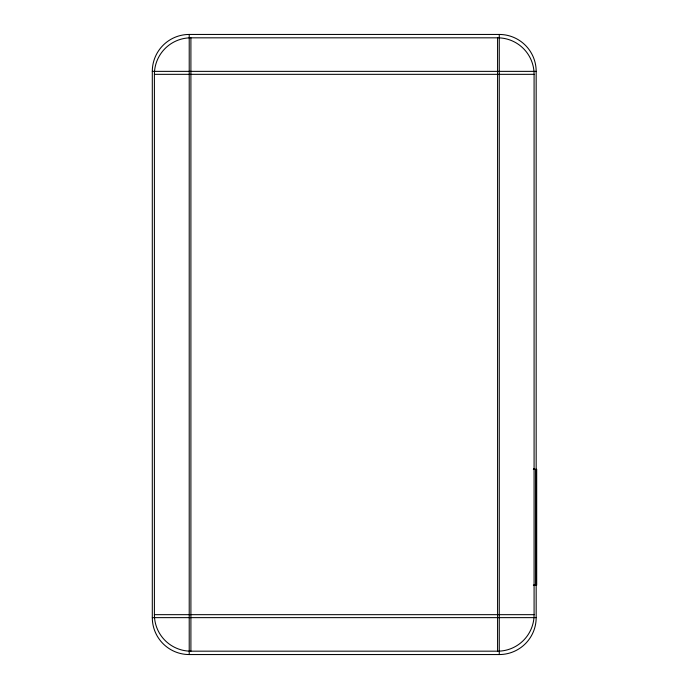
<?xml version="1.0" encoding="UTF-8"?>
<svg xmlns="http://www.w3.org/2000/svg" width="689" height="689" viewBox="0 0 689 689"><rect width="100%" height="100%" fill="white"/><g stroke="black" fill="none" stroke-linecap="round" stroke-linejoin="round"><path stroke-width="1.03" d="M189.217 34.45L499.267 34.45A36.913 36.913 0 0 1 536.171 71.363L536.171 617.637A36.913 36.913 0 0 1 499.267 654.55L189.217 654.55A36.913 36.913 0 0 1 152.303 617.637L152.303 71.363A36.913 36.913 0 0 1 189.217 34.45L189.217 654.55M190.905 37.826L497.579 37.826A36.508 36.508 0 0 1 534.087 74.334L534.087 614.666A36.508 36.508 0 0 1 497.579 651.174L190.905 651.174A36.508 36.508 0 0 1 154.396 614.666L154.396 74.334A36.508 36.508 0 0 1 190.905 37.826L190.905 651.174M152.303 71.363L536.171 71.363M154.396 74.334L534.087 74.334M533.596 468.632L534.061 468.632M533.338 469.33L536.697 469.33L536.697 585.099L533.338 585.099M533.596 585.461L534.061 585.461M154.396 614.666L534.087 614.666M152.303 617.637L536.171 617.637M535.896 469.33L535.896 585.099M499.267 34.45L499.267 654.55M497.579 37.826L497.579 651.174"/></g></svg>
